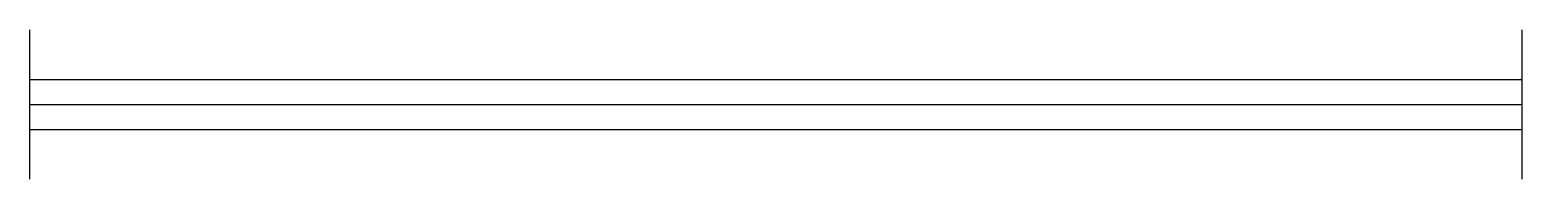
# Model space of a CAD drawing. Header units: metres. Extents: x -1 to 1, y -0.1 to 0.1.
import ezdxf

# ---------------------------------------------------------------- set-up
doc = ezdxf.new("R2010")
doc.units = ezdxf.units.M

msp = doc.modelspace()

# ---------------------------------------------------------------- linework, layer by layer
for p, q in [((-1, -0.1), (-1, 0.1)), ((1, -0.1), (1, 0.1)), ((-1, 0.0333), (1, 0.0333)), ((-1, 0), (1, 0)), ((-1, -0.0333), (1, -0.0333))]:
    msp.add_line(p, q)

doc.saveas('drawing.dxf')
